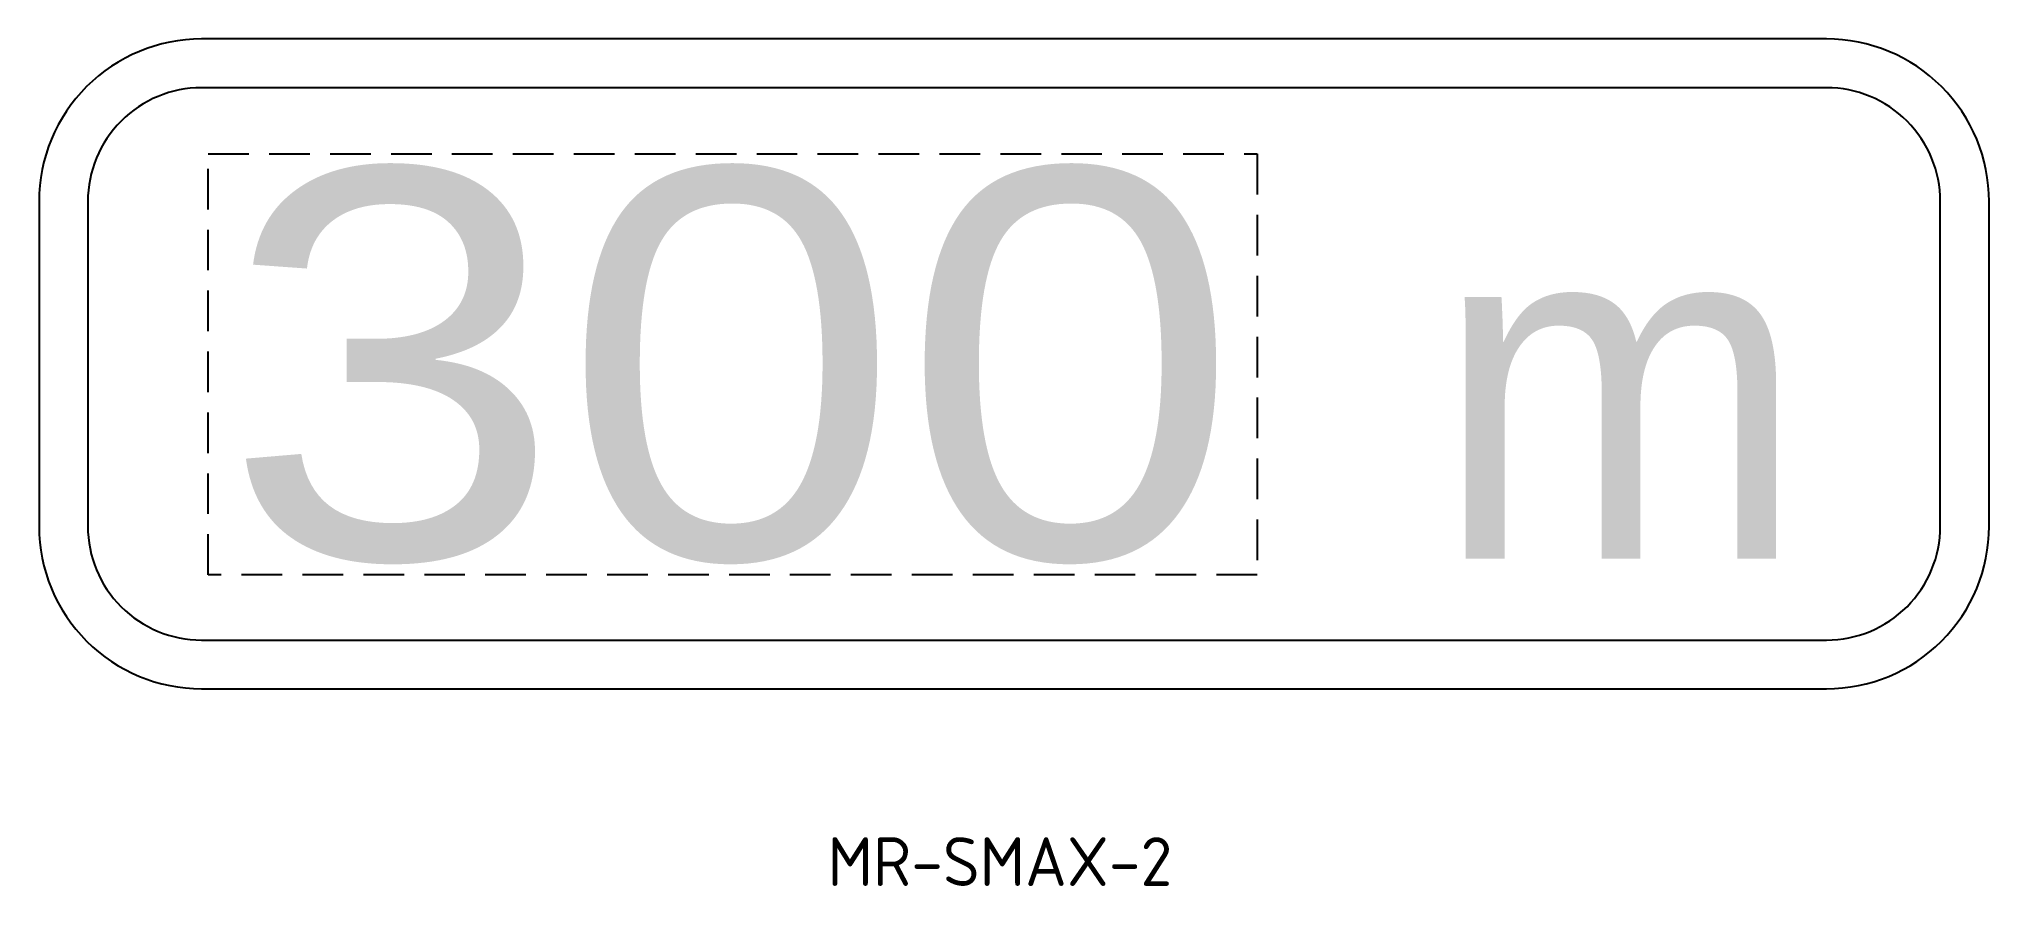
# Model space of a CAD drawing. Extents: x 158 to 278, y 101 to 153.
import ezdxf
from ezdxf.enums import TextEntityAlignment as Align

# ---------------------------------------------------------------- set-up
doc = ezdxf.new("R2010")
doc.units = 0
doc.linetypes.add('CENTERX2', pattern=[101.6, 63.5, -12.7, 12.7, -12.7])
doc.linetypes.add('DASHED', pattern=[0.75, 0.5, -0.25])
doc.layers.add('T25', color=1, linetype='CONTINUOUS')
doc.styles.add('DSERIES', font='dseries.shx')
doc.styles.add('ISO', font='iso3098b.shx')
doc.styles.add('MESERIES', font='MEseries.shx')

msp = doc.modelspace()

# ---------------------------------------------------------------- linework, layer by layer
at = {"layer": 'T25', "linetype": 'Continuous'}
for points in [[(167.62, 113.02), (267.62, 113.02, 0.414214), (277.62, 123.02), (277.62, 143.02, 0.414214), (267.62, 153.02), (167.62, 153.02, 0.414214), (157.62, 143.02), (157.62, 123.02, 0.414214)], [(167.62, 116.02), (267.62, 116.02, 0.414214), (274.62, 123.02), (274.62, 143.02, 0.414214), (267.62, 150.02), (167.62, 150.02, 0.414214), (160.62, 143.02), (160.62, 123.02, 0.414214)]]:
    msp.add_lwpolyline(points, format="xyb", close=True, dxfattribs=at)
at = {"layer": 'T25', "linetype": 'DASHED', "ltscale": 5}
msp.add_lwpolyline([(232.58, 120.03), (168.03, 120.03), (168.03, 145.94), (232.58, 145.94)], close=True, dxfattribs=at)

# ---------------------------------------------------------------- texts
at = {"layer": 'T25', "linetype": 'CENTERX2'}
for s, height, style, width, p, p2 in [('300', 24, 'DSERIES', 1.009688, (168.92, 121.02), (231.52, 121.02)), ('m', 21, 'MESERIES', 0.958205, (243.52, 121.02), (266.32, 121.02))]:
    msp.add_text(s, height=height, dxfattribs=dict(at, style=style, width=width)).set_placement(p, p2, align=Align.FIT)
at = {"layer": 'T25', "color": 3, "style": 'ISO'}
msp.add_text('MR-SMAX-2', height=3, dxfattribs=at).set_placement((206.14, 100.88))

doc.saveas('drawing.dxf')
